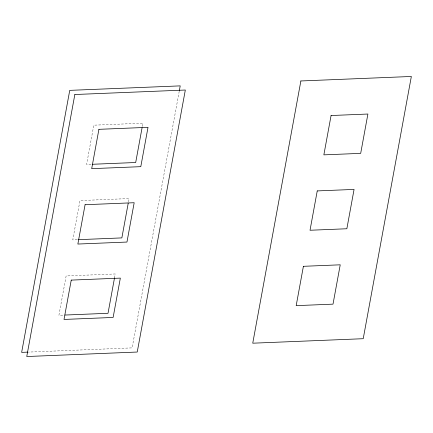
<?xml version="1.0" encoding="UTF-8"?>
<svg xmlns="http://www.w3.org/2000/svg" width="433" height="433" viewBox="0 0 433 433"><rect width="100%" height="100%" fill="white"/><g stroke="black" fill="none" stroke-linecap="round" stroke-linejoin="round"><path stroke-width="0.32" stroke-dasharray="2.17 1.62" d="M114.518 277.894L115.238 273.959L66.135 275.956L58.915 315.289L63.624 315.1M128.477 201.848L129.077 198.568L79.975 200.566L72.755 239.898L77.464 239.709M142.311 126.452L142.912 123.178L93.809 125.175L86.589 164.508L91.298 164.318M179.246 91.195L132.13 347.883L28.389 352.099"/><path stroke-width="0.65" d="M114.518 277.894L108.017 313.292L64.972 315.045M128.233 203.158L121.857 237.901L78.135 239.682M142.073 127.767L135.691 162.51L92.646 164.264M179.365 90.529L180.22 85.875L69.74 90.367L21.65 352.375L27.712 352.126M74.844 94.518L26.754 356.527L137.239 352.034L185.324 90.026L74.844 94.518M71.239 280.108L64.019 319.44L113.127 317.443L120.342 278.11L71.239 280.108M85.079 204.717L77.859 244.05L126.961 242.052L134.181 202.72L85.079 204.717M98.913 129.326L91.693 168.659L140.795 166.662L148.016 127.329L98.913 129.326M300.87 80.966L252.742 343.196L363.222 338.703L411.35 76.473L300.87 80.966M303.403 266.311L296.183 305.644L333.009 304.145L340.23 264.812L303.403 266.311M317.243 190.915L310.023 230.253L346.849 228.754L354.07 189.421L317.243 190.915M331.077 115.524L323.857 154.862L360.684 153.363L367.904 114.031L331.077 115.524"/></g></svg>
